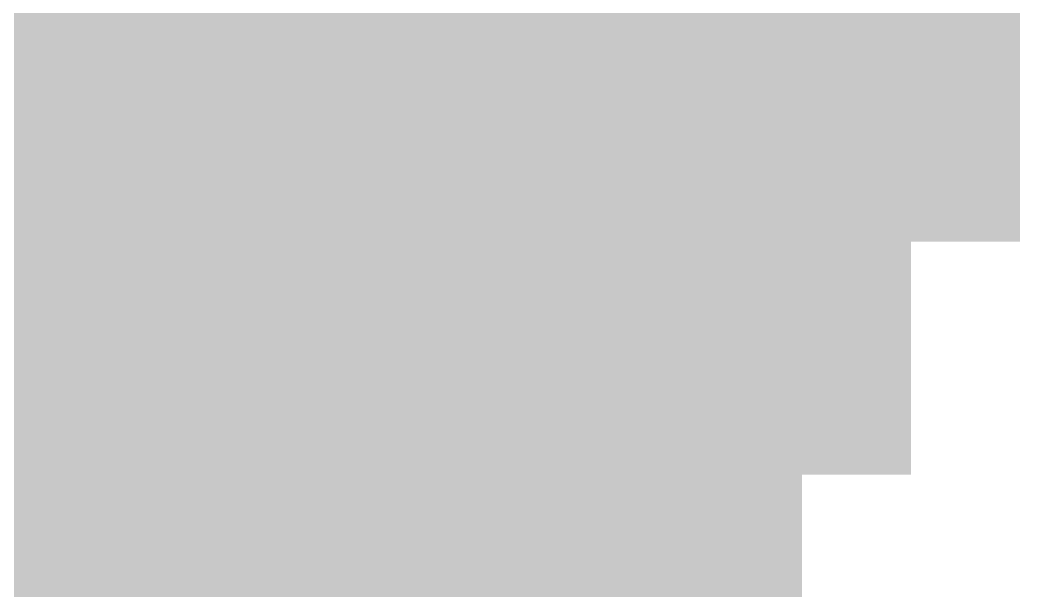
# Model space of a CAD drawing. Header units: inches. Extents: x 267136 to 306747, y 5028981 to 5062930.
# Drawn here: x 300818 to 305287, y 5051648 to 5054196 of the extents above; entities that cross this region are included whole.
import ezdxf

# ---------------------------------------------------------------- set-up
doc = ezdxf.new("R2010")
doc.units = ezdxf.units.IN
doc.header["$MEASUREMENT"] = 0

msp = doc.modelspace()

# ---------------------------------------------------------------- hatches: boundary and pattern name
for points in [[(300901.144, 5053901.331), (300836.163, 5053901.372), (300706.201, 5053901.456), (300576.239, 5053901.542), (300511.258, 5053901.586), (300446.277, 5053901.631), (300413.786, 5053901.654), (300413.916, 5054086.876), (300413.981, 5054179.486), (300414.03, 5054248.945), (300446.519, 5054248.922), (300511.496, 5054248.877), (300576.473, 5054248.833), (300641.451, 5054248.789), (300706.428, 5054248.746), (300771.405, 5054248.704), (300836.383, 5054248.663), (300901.36, 5054248.622), (300901.316, 5054179.164), (300901.259, 5054086.553), (300901.201, 5053993.942), (300901.144, 5053901.331)], [(301388.5, 5053901.046), (301356.01, 5053901.064), (301291.029, 5053901.1), (301161.067, 5053901.174), (301096.086, 5053901.213), (301031.105, 5053901.251), (300966.124, 5053901.291), (300901.144, 5053901.331), (300901.201, 5053993.942), (300901.259, 5054086.553), (300901.316, 5054179.164), (300901.36, 5054248.622), (301031.314, 5054248.542), (301096.292, 5054248.503), (301161.269, 5054248.465), (301226.247, 5054248.427), (301291.224, 5054248.391), (301356.201, 5054248.354), (301388.69, 5054248.336), (301388.652, 5054178.878), (301388.602, 5054086.268), (301388.5, 5053901.046)], [(301875.857, 5053900.799), (301810.876, 5053900.83), (301745.896, 5053900.861), (301680.915, 5053900.894), (301615.934, 5053900.926), (301485.972, 5053900.994), (301420.991, 5053901.029), (301388.5, 5053901.046), (301388.602, 5054086.268), (301388.652, 5054178.878), (301388.69, 5054248.336), (301421.179, 5054248.319), (301486.156, 5054248.284), (301551.133, 5054248.25), (301616.111, 5054248.217), (301681.088, 5054248.184), (301746.065, 5054248.152), (301811.042, 5054248.121), (301876.02, 5054248.09), (301875.987, 5054178.631), (301875.944, 5054086.021), (301875.901, 5053993.41), (301875.857, 5053900.799)], [(302363.214, 5053900.59), (302330.724, 5053900.603), (302265.743, 5053900.629), (302135.781, 5053900.683), (302070.8, 5053900.711), (301940.838, 5053900.769), (301875.857, 5053900.799), (301875.901, 5053993.41), (301875.944, 5054086.021), (301875.987, 5054178.631), (301876.02, 5054248.09), (301940.997, 5054248.06), (302005.975, 5054248.03), (302070.952, 5054248.001), (302135.929, 5054247.974), (302200.907, 5054247.946), (302265.884, 5054247.919), (302330.861, 5054247.894), (302363.35, 5054247.881), (302363.323, 5054178.422), (302363.287, 5054085.812), (302363.25, 5053993.201), (302363.214, 5053900.59)], [(302850.572, 5053900.419), (302785.591, 5053900.44), (302720.61, 5053900.461), (302655.629, 5053900.483), (302525.667, 5053900.529), (302460.686, 5053900.553), (302395.705, 5053900.578), (302363.214, 5053900.59), (302363.25, 5053993.201), (302363.287, 5054085.812), (302363.323, 5054178.422), (302363.35, 5054247.881), (302395.839, 5054247.868), (302460.816, 5054247.843), (302525.793, 5054247.819), (302590.771, 5054247.796), (302655.748, 5054247.773), (302720.725, 5054247.751), (302785.703, 5054247.73), (302850.68, 5054247.709), (302850.658, 5054178.251), (302850.629, 5054085.641), (302850.601, 5053993.03), (302850.572, 5053900.419)], [(303337.929, 5053900.286), (303305.438, 5053900.294), (303240.458, 5053900.31), (303175.477, 5053900.326), (303110.496, 5053900.344), (303045.515, 5053900.361), (302915.553, 5053900.399), (302850.572, 5053900.419), (302850.601, 5053993.03), (302850.629, 5054085.641), (302850.658, 5054178.251), (302850.68, 5054247.709), (302915.657, 5054247.69), (302980.635, 5054247.67), (303110.589, 5054247.634), (303175.566, 5054247.617), (303240.544, 5054247.6), (303305.521, 5054247.584), (303338.01, 5054247.577), (303337.994, 5054178.119), (303337.95, 5053992.897), (303337.929, 5053900.286)], [(303825.286, 5053900.191), (303760.305, 5053900.202), (303695.324, 5053900.213), (303565.362, 5053900.237), (303500.381, 5053900.25), (303435.4, 5053900.264), (303370.419, 5053900.279), (303337.929, 5053900.286), (303337.95, 5053992.897), (303337.994, 5054178.119), (303338.01, 5054247.577), (303370.499, 5054247.569), (303500.453, 5054247.541), (303565.431, 5054247.527), (303695.385, 5054247.503), (303760.363, 5054247.492), (303825.34, 5054247.481), (303825.329, 5054178.023), (303825.315, 5054085.413), (303825.3, 5053992.802), (303825.286, 5053900.191)], [(304312.643, 5053900.134), (304280.152, 5053900.137), (304215.172, 5053900.143), (304150.19, 5053900.149), (304085.209, 5053900.156), (304020.229, 5053900.164), (303955.248, 5053900.172), (303890.267, 5053900.182), (303825.286, 5053900.191), (303825.3, 5053992.802), (303825.315, 5054085.413), (303825.329, 5054178.023), (303825.34, 5054247.481), (303955.294, 5054247.463), (304020.272, 5054247.454), (304085.25, 5054247.446), (304150.227, 5054247.439), (304215.204, 5054247.433), (304280.182, 5054247.427), (304312.67, 5054247.425), (304312.665, 5054177.967), (304312.657, 5054085.356), (304312.643, 5053900.134)], [(304800, 5053900.115), (304735.02, 5053900.116), (304670.038, 5053900.117), (304605.058, 5053900.118), (304540.076, 5053900.121), (304475.096, 5053900.124), (304410.114, 5053900.127), (304345.134, 5053900.132), (304312.643, 5053900.134), (304312.657, 5054085.356), (304312.665, 5054177.967), (304312.67, 5054247.425), (304345.158, 5054247.422), (304410.136, 5054247.418), (304475.113, 5054247.414), (304540.091, 5054247.411), (304670.045, 5054247.407), (304735.022, 5054247.406), (304800, 5054247.406), (304800, 5053900.115)], [(305287.357, 5053900.134), (305254.866, 5053900.132), (305189.886, 5053900.127), (305124.904, 5053900.124), (305059.924, 5053900.121), (304994.942, 5053900.118), (304929.962, 5053900.117), (304864.98, 5053900.116), (304800, 5053900.115), (304800, 5054247.406), (304864.978, 5054247.406), (304929.955, 5054247.407), (305059.909, 5054247.411), (305124.887, 5054247.414), (305189.864, 5054247.418), (305254.842, 5054247.422), (305287.33, 5054247.425), (305287.335, 5054177.967), (305287.343, 5054085.356), (305287.357, 5053900.134)], [(300900.927, 5053554.041), (300835.942, 5053554.082), (300770.958, 5053554.124), (300640.988, 5053554.208), (300511.02, 5053554.296), (300446.035, 5053554.341), (300413.542, 5053554.364), (300413.591, 5053623.822), (300413.656, 5053716.433), (300413.721, 5053809.043), (300413.786, 5053901.654), (300446.277, 5053901.631), (300511.258, 5053901.586), (300576.239, 5053901.542), (300706.201, 5053901.456), (300836.163, 5053901.372), (300901.144, 5053901.331), (300901.085, 5053808.721), (300901.028, 5053716.11), (300900.97, 5053623.499), (300900.927, 5053554.041)], [(301388.311, 5053553.756), (301355.818, 5053553.774), (301290.834, 5053553.81), (301225.85, 5053553.847), (301160.865, 5053553.884), (301095.88, 5053553.922), (301030.896, 5053553.961), (300965.911, 5053554.001), (300900.927, 5053554.041), (300900.97, 5053623.499), (300901.028, 5053716.11), (300901.085, 5053808.721), (300901.144, 5053901.331), (300966.124, 5053901.291), (301031.105, 5053901.251), (301096.086, 5053901.213), (301161.067, 5053901.174), (301291.029, 5053901.1), (301356.01, 5053901.064), (301388.5, 5053901.046), (301388.45, 5053808.436), (301388.399, 5053715.825), (301388.349, 5053623.214), (301388.311, 5053553.756)], [(301875.695, 5053553.509), (301810.71, 5053553.54), (301745.726, 5053553.571), (301680.741, 5053553.604), (301615.757, 5053553.636), (301550.772, 5053553.669), (301485.788, 5053553.704), (301420.803, 5053553.738), (301388.311, 5053553.756), (301388.349, 5053623.214), (301388.399, 5053715.825), (301388.45, 5053808.436), (301388.5, 5053901.046), (301420.991, 5053901.029), (301485.972, 5053900.994), (301615.934, 5053900.926), (301680.915, 5053900.894), (301745.896, 5053900.861), (301810.876, 5053900.83), (301875.857, 5053900.799), (301875.814, 5053808.188), (301875.771, 5053715.578), (301875.728, 5053622.967), (301875.695, 5053553.509)], [(302363.079, 5053553.3), (302330.587, 5053553.313), (302265.603, 5053553.339), (302135.633, 5053553.393), (302070.649, 5053553.421), (302005.664, 5053553.45), (301940.68, 5053553.479), (301875.695, 5053553.509), (301875.728, 5053622.967), (301875.771, 5053715.578), (301875.814, 5053808.188), (301875.857, 5053900.799), (301940.838, 5053900.769), (302070.8, 5053900.711), (302135.781, 5053900.683), (302265.743, 5053900.629), (302330.724, 5053900.603), (302363.214, 5053900.59), (302363.178, 5053807.979), (302363.143, 5053715.369), (302363.106, 5053622.758), (302363.079, 5053553.3)], [(302850.463, 5053553.129), (302785.479, 5053553.15), (302720.494, 5053553.171), (302655.51, 5053553.193), (302590.525, 5053553.216), (302525.541, 5053553.239), (302460.556, 5053553.263), (302395.571, 5053553.288), (302363.079, 5053553.3), (302363.106, 5053622.758), (302363.143, 5053715.369), (302363.178, 5053807.979), (302363.214, 5053900.59), (302395.705, 5053900.578), (302460.686, 5053900.553), (302525.667, 5053900.529), (302655.629, 5053900.483), (302720.61, 5053900.461), (302850.572, 5053900.419), (302850.543, 5053807.809), (302850.485, 5053622.587), (302850.463, 5053553.129)], [(303337.848, 5053552.996), (303305.355, 5053553.004), (303240.371, 5053553.02), (303175.386, 5053553.036), (303110.401, 5053553.054), (303045.417, 5053553.071), (302980.433, 5053553.09), (302915.448, 5053553.109), (302850.463, 5053553.129), (302850.485, 5053622.587), (302850.543, 5053807.809), (302850.572, 5053900.419), (302915.553, 5053900.399), (303045.515, 5053900.361), (303110.496, 5053900.344), (303175.477, 5053900.326), (303240.458, 5053900.31), (303305.438, 5053900.294), (303337.929, 5053900.286), (303337.907, 5053807.676), (303337.885, 5053715.065), (303337.864, 5053622.454), (303337.848, 5053552.996)], [(303825.231, 5053552.901), (303760.247, 5053552.912), (303695.263, 5053552.923), (303565.293, 5053552.947), (303500.309, 5053552.96), (303435.324, 5053552.974), (303370.34, 5053552.989), (303337.848, 5053552.996), (303337.864, 5053622.454), (303337.885, 5053715.065), (303337.907, 5053807.676), (303337.929, 5053900.286), (303370.419, 5053900.279), (303435.4, 5053900.264), (303500.381, 5053900.25), (303565.362, 5053900.237), (303695.324, 5053900.213), (303825.286, 5053900.191), (303825.271, 5053807.581), (303825.243, 5053622.359), (303825.231, 5053552.901)], [(304312.616, 5053552.844), (304280.124, 5053552.847), (304150.154, 5053552.859), (304085.17, 5053552.866), (304020.186, 5053552.874), (303955.201, 5053552.882), (303890.216, 5053552.892), (303825.231, 5053552.901), (303825.243, 5053622.359), (303825.271, 5053807.581), (303825.286, 5053900.191), (303890.267, 5053900.182), (303955.248, 5053900.172), (304020.229, 5053900.164), (304085.209, 5053900.156), (304150.19, 5053900.149), (304215.172, 5053900.143), (304280.152, 5053900.137), (304312.643, 5053900.134), (304312.636, 5053807.523), (304312.629, 5053714.913), (304312.621, 5053622.302), (304312.616, 5053552.844)], [(304800, 5053552.825), (304735.016, 5053552.826), (304605.046, 5053552.828), (304540.062, 5053552.831), (304475.077, 5053552.833), (304410.093, 5053552.837), (304345.108, 5053552.842), (304312.616, 5053552.844), (304312.621, 5053622.302), (304312.629, 5053714.913), (304312.636, 5053807.523), (304312.643, 5053900.134), (304345.134, 5053900.132), (304410.114, 5053900.127), (304475.096, 5053900.124), (304540.076, 5053900.121), (304605.058, 5053900.118), (304670.038, 5053900.117), (304735.02, 5053900.116), (304800, 5053900.115), (304800, 5053552.825)], [(305287.384, 5053552.844), (305254.892, 5053552.842), (305189.907, 5053552.837), (305124.923, 5053552.833), (305059.938, 5053552.831), (304994.954, 5053552.828), (304864.984, 5053552.826), (304800, 5053552.825), (304800, 5053900.115), (304864.98, 5053900.116), (304929.962, 5053900.117), (304994.942, 5053900.118), (305059.924, 5053900.121), (305124.904, 5053900.124), (305189.886, 5053900.127), (305254.866, 5053900.132), (305287.357, 5053900.134), (305287.364, 5053807.523), (305287.371, 5053714.913), (305287.379, 5053622.302), (305287.384, 5053552.844)], [(300900.71, 5053206.751), (300835.722, 5053206.792), (300770.734, 5053206.833), (300705.746, 5053206.876), (300640.757, 5053206.919), (300575.769, 5053206.962), (300510.781, 5053207.006), (300445.793, 5053207.051), (300413.299, 5053207.074), (300413.332, 5053253.379), (300413.396, 5053345.99), (300413.461, 5053438.601), (300413.526, 5053531.211), (300413.542, 5053554.364), (300446.035, 5053554.341), (300511.02, 5053554.296), (300640.988, 5053554.208), (300770.958, 5053554.124), (300835.942, 5053554.082), (300900.927, 5053554.041), (300900.912, 5053530.889), (300900.854, 5053438.278), (300900.797, 5053345.667), (300900.739, 5053253.057), (300900.71, 5053206.751)], [(301388.121, 5053206.466), (301355.627, 5053206.484), (301290.639, 5053206.52), (301160.663, 5053206.594), (301095.675, 5053206.633), (301030.687, 5053206.671), (300965.698, 5053206.711), (300900.71, 5053206.751), (300900.739, 5053253.057), (300900.797, 5053345.667), (300900.854, 5053438.278), (300900.912, 5053530.889), (300900.927, 5053554.041), (300965.911, 5053554.001), (301030.896, 5053553.961), (301095.88, 5053553.922), (301160.865, 5053553.884), (301225.85, 5053553.847), (301290.834, 5053553.81), (301355.818, 5053553.774), (301388.311, 5053553.756), (301388.298, 5053530.604), (301388.248, 5053437.993), (301388.146, 5053252.771), (301388.121, 5053206.466)], [(301875.533, 5053206.219), (301810.544, 5053206.25), (301745.556, 5053206.281), (301680.568, 5053206.313), (301615.58, 5053206.346), (301485.604, 5053206.414), (301420.615, 5053206.449), (301388.121, 5053206.466), (301388.146, 5053252.771), (301388.248, 5053437.993), (301388.298, 5053530.604), (301388.311, 5053553.756), (301420.803, 5053553.738), (301485.788, 5053553.704), (301550.772, 5053553.669), (301615.757, 5053553.636), (301680.741, 5053553.604), (301745.726, 5053553.571), (301810.71, 5053553.54), (301875.695, 5053553.509), (301875.684, 5053530.356), (301875.641, 5053437.746), (301875.598, 5053345.135), (301875.554, 5053252.524), (301875.533, 5053206.219)], [(302362.944, 5053206.01), (302330.45, 5053206.023), (302265.461, 5053206.049), (302135.485, 5053206.103), (302070.497, 5053206.131), (301940.521, 5053206.189), (301875.533, 5053206.219), (301875.554, 5053252.524), (301875.598, 5053345.135), (301875.641, 5053437.746), (301875.684, 5053530.356), (301875.695, 5053553.509), (301940.68, 5053553.479), (302005.664, 5053553.45), (302070.649, 5053553.421), (302135.633, 5053553.393), (302265.603, 5053553.339), (302363.079, 5053553.3), (302363.07, 5053530.147), (302363.034, 5053437.537), (302362.962, 5053252.315), (302362.944, 5053206.01)], [(302850.355, 5053205.839), (302785.367, 5053205.86), (302720.379, 5053205.881), (302655.391, 5053205.903), (302590.402, 5053205.926), (302525.414, 5053205.949), (302460.426, 5053205.973), (302395.438, 5053205.998), (302362.944, 5053206.01), (302362.962, 5053252.315), (302363.034, 5053437.537), (302363.07, 5053530.147), (302363.079, 5053553.3), (302395.571, 5053553.288), (302460.556, 5053553.263), (302525.541, 5053553.239), (302590.525, 5053553.216), (302655.51, 5053553.193), (302720.494, 5053553.171), (302785.479, 5053553.15), (302850.463, 5053553.129), (302850.456, 5053529.977), (302850.398, 5053344.755), (302850.37, 5053252.145), (302850.355, 5053205.839)], [(303337.766, 5053205.706), (303305.272, 5053205.714), (303175.296, 5053205.746), (303110.308, 5053205.764), (303045.319, 5053205.781), (302980.332, 5053205.8), (302915.343, 5053205.819), (302850.355, 5053205.839), (302850.37, 5053252.145), (302850.398, 5053344.755), (302850.456, 5053529.977), (302850.463, 5053553.129), (302915.448, 5053553.109), (302980.433, 5053553.09), (303045.417, 5053553.071), (303110.401, 5053553.054), (303175.386, 5053553.036), (303240.371, 5053553.02), (303305.355, 5053553.004), (303337.848, 5053552.996), (303337.842, 5053529.843), (303337.82, 5053437.233), (303337.799, 5053344.622), (303337.777, 5053252.012), (303337.766, 5053205.706)], [(303825.178, 5053205.611), (303760.189, 5053205.622), (303695.201, 5053205.633), (303565.225, 5053205.657), (303500.237, 5053205.67), (303435.249, 5053205.684), (303370.26, 5053205.699), (303337.766, 5053205.706), (303337.777, 5053252.012), (303337.799, 5053344.622), (303337.82, 5053437.233), (303337.842, 5053529.843), (303337.848, 5053552.996), (303370.34, 5053552.989), (303435.324, 5053552.974), (303500.309, 5053552.96), (303565.293, 5053552.947), (303695.263, 5053552.923), (303825.231, 5053552.901), (303825.228, 5053529.749), (303825.213, 5053437.138), (303825.199, 5053344.527), (303825.185, 5053251.917), (303825.178, 5053205.611)], [(304312.589, 5053205.554), (304280.095, 5053205.557), (304215.106, 5053205.562), (304085.13, 5053205.576), (303955.154, 5053205.592), (303890.166, 5053205.602), (303825.178, 5053205.611), (303825.185, 5053251.917), (303825.199, 5053344.527), (303825.213, 5053437.138), (303825.228, 5053529.749), (303825.231, 5053552.901), (303890.216, 5053552.892), (303955.201, 5053552.882), (304020.186, 5053552.874), (304085.17, 5053552.866), (304150.154, 5053552.859), (304280.124, 5053552.847), (304312.616, 5053552.844), (304312.614, 5053529.691), (304312.606, 5053437.081), (304312.6, 5053344.47), (304312.593, 5053251.859), (304312.589, 5053205.554)], [(304800, 5053205.535), (304735.012, 5053205.536), (304670.023, 5053205.537), (304605.035, 5053205.538), (304540.047, 5053205.541), (304475.06, 5053205.543), (304410.071, 5053205.547), (304345.083, 5053205.552), (304312.589, 5053205.554), (304312.593, 5053251.859), (304312.6, 5053344.47), (304312.606, 5053437.081), (304312.614, 5053529.691), (304312.616, 5053552.844), (304345.108, 5053552.842), (304410.093, 5053552.837), (304475.077, 5053552.833), (304540.062, 5053552.831), (304605.046, 5053552.828), (304735.016, 5053552.826), (304800, 5053552.825), (304800, 5053205.535)], [(305287.411, 5053205.554), (305254.917, 5053205.552), (305189.929, 5053205.547), (305124.94, 5053205.543), (305059.953, 5053205.541), (304994.965, 5053205.538), (304929.977, 5053205.537), (304864.988, 5053205.536), (304800, 5053205.535), (304800, 5053552.825), (304864.984, 5053552.826), (304994.954, 5053552.828), (305059.938, 5053552.831), (305124.923, 5053552.833), (305189.907, 5053552.837), (305254.892, 5053552.842), (305287.384, 5053552.844), (305287.386, 5053529.691), (305287.394, 5053437.081), (305287.4, 5053344.47), (305287.407, 5053251.859), (305287.411, 5053205.554)], [(300900.494, 5052859.461), (300835.502, 5052859.502), (300705.518, 5052859.586), (300640.526, 5052859.629), (300575.535, 5052859.672), (300445.551, 5052859.762), (300413.055, 5052859.785), (300413.071, 5052882.937), (300413.136, 5052975.548), (300413.201, 5053068.158), (300413.267, 5053160.769), (300413.299, 5053207.074), (300445.793, 5053207.051), (300510.781, 5053207.006), (300575.769, 5053206.962), (300640.757, 5053206.919), (300705.746, 5053206.876), (300770.734, 5053206.833), (300900.71, 5053206.751), (300900.681, 5053160.446), (300900.624, 5053067.835), (300900.566, 5052975.225), (300900.508, 5052882.614), (300900.494, 5052859.461)], [(301387.932, 5052859.176), (301355.436, 5052859.194), (301290.444, 5052859.23), (301225.452, 5052859.267), (301160.46, 5052859.305), (301095.469, 5052859.343), (300965.485, 5052859.421), (300900.494, 5052859.461), (300900.508, 5052882.614), (300900.566, 5052975.225), (300900.624, 5053067.835), (300900.681, 5053160.446), (300900.71, 5053206.751), (300965.698, 5053206.711), (301030.687, 5053206.671), (301095.675, 5053206.633), (301160.663, 5053206.594), (301290.639, 5053206.52), (301355.627, 5053206.484), (301388.121, 5053206.466), (301388.096, 5053160.161), (301388.045, 5053067.55), (301387.995, 5052974.939), (301387.944, 5052882.329), (301387.932, 5052859.176)], [(301875.37, 5052858.929), (301810.378, 5052858.96), (301745.387, 5052858.992), (301680.395, 5052859.023), (301615.403, 5052859.057), (301550.411, 5052859.09), (301485.419, 5052859.124), (301420.428, 5052859.159), (301387.932, 5052859.176), (301387.944, 5052882.329), (301387.995, 5052974.939), (301388.045, 5053067.55), (301388.096, 5053160.161), (301388.121, 5053206.466), (301420.615, 5053206.449), (301485.604, 5053206.414), (301615.58, 5053206.346), (301680.568, 5053206.313), (301745.556, 5053206.281), (301810.544, 5053206.25), (301875.533, 5053206.219), (301875.511, 5053159.914), (301875.468, 5053067.303), (301875.424, 5052974.693), (301875.381, 5052882.082), (301875.37, 5052858.929)], [(302362.809, 5052858.72), (302330.312, 5052858.733), (302265.321, 5052858.759), (302135.337, 5052858.813), (302070.345, 5052858.841), (302005.354, 5052858.87), (301940.362, 5052858.899), (301875.37, 5052858.929), (301875.381, 5052882.082), (301875.424, 5052974.693), (301875.468, 5053067.303), (301875.511, 5053159.914), (301875.533, 5053206.219), (301940.521, 5053206.189), (302070.497, 5053206.131), (302135.485, 5053206.103), (302265.461, 5053206.049), (302330.45, 5053206.023), (302362.944, 5053206.01), (302362.926, 5053159.705), (302362.89, 5053067.094), (302362.854, 5052974.484), (302362.817, 5052881.873), (302362.809, 5052858.72)], [(302850.247, 5052858.549), (302785.255, 5052858.57), (302720.263, 5052858.591), (302655.271, 5052858.613), (302590.28, 5052858.636), (302525.288, 5052858.659), (302460.296, 5052858.683), (302395.304, 5052858.708), (302362.809, 5052858.72), (302362.817, 5052881.873), (302362.854, 5052974.484), (302362.89, 5053067.094), (302362.926, 5053159.705), (302362.944, 5053206.01), (302395.438, 5053205.998), (302460.426, 5053205.973), (302525.414, 5053205.949), (302590.402, 5053205.926), (302655.391, 5053205.903), (302720.379, 5053205.881), (302850.355, 5053205.839), (302850.341, 5053159.534), (302850.283, 5052974.312), (302850.254, 5052881.702), (302850.247, 5052858.549)], [(303337.685, 5052858.417), (303305.189, 5052858.424), (303240.197, 5052858.44), (303175.206, 5052858.457), (303110.214, 5052858.474), (302980.23, 5052858.51), (302915.238, 5052858.529), (302850.247, 5052858.549), (302850.254, 5052881.702), (302850.283, 5052974.312), (302850.341, 5053159.534), (302850.355, 5053205.839), (302915.343, 5053205.819), (302980.332, 5053205.8), (303045.319, 5053205.781), (303110.308, 5053205.764), (303175.296, 5053205.746), (303337.766, 5053205.706), (303337.755, 5053159.401), (303337.734, 5053066.79), (303337.712, 5052974.18), (303337.69, 5052881.569), (303337.685, 5052858.417)], [(303825.124, 5052858.321), (303760.132, 5052858.332), (303695.14, 5052858.343), (303565.156, 5052858.367), (303500.165, 5052858.38), (303435.173, 5052858.395), (303370.181, 5052858.409), (303337.685, 5052858.417), (303337.69, 5052881.569), (303337.712, 5052974.18), (303337.734, 5053066.79), (303337.755, 5053159.401), (303337.766, 5053205.706), (303370.26, 5053205.699), (303435.249, 5053205.684), (303500.237, 5053205.67), (303565.225, 5053205.657), (303695.201, 5053205.633), (303760.189, 5053205.622), (303825.178, 5053205.611), (303825.17, 5053159.306), (303825.142, 5052974.084), (303825.127, 5052881.474), (303825.124, 5052858.321)], [(304312.562, 5052858.265), (304280.065, 5052858.267), (304215.074, 5052858.273), (304150.082, 5052858.279), (304085.09, 5052858.286), (304020.099, 5052858.294), (303890.115, 5052858.312), (303825.124, 5052858.321), (303825.127, 5052881.474), (303825.142, 5052974.084), (303825.17, 5053159.306), (303825.178, 5053205.611), (303890.166, 5053205.602), (303955.154, 5053205.592), (304085.13, 5053205.576), (304215.106, 5053205.562), (304280.095, 5053205.557), (304312.589, 5053205.554), (304312.585, 5053159.249), (304312.578, 5053066.638), (304312.57, 5052974.028), (304312.563, 5052881.417), (304312.562, 5052858.265)], [(304800, 5052858.246), (304735.008, 5052858.246), (304670.017, 5052858.247), (304605.024, 5052858.249), (304540.033, 5052858.251), (304475.041, 5052858.254), (304410.05, 5052858.258), (304345.058, 5052858.262), (304312.562, 5052858.265), (304312.563, 5052881.417), (304312.57, 5052974.028), (304312.578, 5053066.638), (304312.585, 5053159.249), (304312.589, 5053205.554), (304345.083, 5053205.552), (304410.071, 5053205.547), (304475.06, 5053205.543), (304540.047, 5053205.541), (304605.035, 5053205.538), (304670.023, 5053205.537), (304735.012, 5053205.536), (304800, 5053205.535), (304800, 5053066.619), (304800, 5052858.246)], [(300900.277, 5052512.172), (300835.282, 5052512.213), (300770.286, 5052512.254), (300705.291, 5052512.296), (300640.295, 5052512.339), (300510.305, 5052512.427), (300445.309, 5052512.472), (300412.812, 5052512.495), (300412.876, 5052605.105), (300413.006, 5052790.327), (300413.055, 5052859.785), (300445.551, 5052859.762), (300575.535, 5052859.672), (300640.526, 5052859.629), (300705.518, 5052859.586), (300835.502, 5052859.502), (300900.494, 5052859.461), (300900.45, 5052790.003), (300900.393, 5052697.393), (300900.334, 5052604.782), (300900.277, 5052512.172)], [(301387.742, 5052511.887), (301355.245, 5052511.905), (301290.249, 5052511.941), (301225.254, 5052511.978), (301160.258, 5052512.015), (301095.263, 5052512.053), (301030.268, 5052512.092), (300965.272, 5052512.132), (300900.277, 5052512.172), (300900.334, 5052604.782), (300900.393, 5052697.393), (300900.45, 5052790.003), (300900.494, 5052859.461), (300965.485, 5052859.421), (301095.469, 5052859.343), (301160.46, 5052859.305), (301225.452, 5052859.267), (301290.444, 5052859.23), (301387.932, 5052859.176), (301387.894, 5052789.718), (301387.843, 5052697.108), (301387.793, 5052604.498), (301387.742, 5052511.887)], [(301875.208, 5052511.64), (301810.212, 5052511.67), (301680.222, 5052511.734), (301615.226, 5052511.767), (301550.231, 5052511.8), (301485.235, 5052511.834), (301420.24, 5052511.869), (301387.742, 5052511.887), (301387.793, 5052604.498), (301387.843, 5052697.108), (301387.894, 5052789.718), (301387.932, 5052859.176), (301420.428, 5052859.159), (301485.419, 5052859.124), (301550.411, 5052859.09), (301615.403, 5052859.057), (301680.395, 5052859.023), (301745.387, 5052858.992), (301810.378, 5052858.96), (301875.37, 5052858.929), (301875.337, 5052789.472), (301875.251, 5052604.25), (301875.208, 5052511.64)], [(302362.673, 5052511.431), (302330.175, 5052511.444), (302200.185, 5052511.496), (302135.189, 5052511.523), (302070.194, 5052511.552), (302005.198, 5052511.581), (301940.203, 5052511.61), (301875.208, 5052511.64), (301875.251, 5052604.25), (301875.337, 5052789.472), (301875.37, 5052858.929), (301940.362, 5052858.899), (302005.354, 5052858.87), (302070.345, 5052858.841), (302135.337, 5052858.813), (302265.321, 5052858.759), (302330.312, 5052858.733), (302362.809, 5052858.72), (302362.781, 5052789.263), (302362.745, 5052696.652), (302362.709, 5052604.042), (302362.673, 5052511.431)], [(302850.139, 5052511.26), (302785.143, 5052511.28), (302720.147, 5052511.302), (302590.157, 5052511.346), (302525.162, 5052511.37), (302460.166, 5052511.394), (302395.171, 5052511.418), (302362.673, 5052511.431), (302362.709, 5052604.042), (302362.745, 5052696.652), (302362.781, 5052789.263), (302362.809, 5052858.72), (302395.304, 5052858.708), (302460.296, 5052858.683), (302525.288, 5052858.659), (302590.28, 5052858.636), (302655.271, 5052858.613), (302720.263, 5052858.591), (302850.247, 5052858.549), (302850.225, 5052789.091), (302850.167, 5052603.871), (302850.139, 5052511.26)], [(303337.604, 5052511.127), (303305.106, 5052511.135), (303240.111, 5052511.15), (303175.115, 5052511.167), (303110.12, 5052511.184), (303045.125, 5052511.202), (302980.129, 5052511.221), (302915.134, 5052511.24), (302850.139, 5052511.26), (302850.167, 5052603.871), (302850.225, 5052789.091), (302850.247, 5052858.549), (302915.238, 5052858.529), (302980.23, 5052858.51), (303110.214, 5052858.474), (303175.206, 5052858.457), (303240.197, 5052858.44), (303305.189, 5052858.424), (303337.685, 5052858.417), (303337.669, 5052788.958), (303337.647, 5052696.348), (303337.625, 5052603.737), (303337.604, 5052511.127)], [(303825.069, 5052511.032), (303760.074, 5052511.042), (303695.079, 5052511.054), (303630.083, 5052511.065), (303565.088, 5052511.078), (303500.092, 5052511.091), (303370.102, 5052511.119), (303337.604, 5052511.127), (303337.625, 5052603.737), (303337.647, 5052696.348), (303337.669, 5052788.958), (303337.685, 5052858.417), (303370.181, 5052858.409), (303435.173, 5052858.395), (303500.165, 5052858.38), (303565.156, 5052858.367), (303695.14, 5052858.343), (303825.124, 5052858.321), (303825.112, 5052788.863), (303825.098, 5052696.253), (303825.083, 5052603.643), (303825.069, 5052511.032)], [(304312.534, 5052510.975), (304280.037, 5052510.978), (304215.042, 5052510.983), (304150.046, 5052510.99), (304085.051, 5052510.997), (304020.055, 5052511.004), (303955.06, 5052511.013), (303890.064, 5052511.022), (303825.069, 5052511.032), (303825.083, 5052603.643), (303825.098, 5052696.253), (303825.112, 5052788.863), (303825.124, 5052858.321), (303890.115, 5052858.312), (304020.099, 5052858.294), (304085.09, 5052858.286), (304150.082, 5052858.279), (304215.074, 5052858.273), (304280.065, 5052858.267), (304312.562, 5052858.265), (304312.557, 5052788.807), (304312.549, 5052696.196), (304312.542, 5052603.585), (304312.534, 5052510.975)], [(304800, 5052510.956), (304735.005, 5052510.956), (304670.009, 5052510.957), (304540.019, 5052510.961), (304475.023, 5052510.964), (304410.027, 5052510.968), (304345.032, 5052510.973), (304312.534, 5052510.975), (304312.542, 5052603.585), (304312.549, 5052696.196), (304312.557, 5052788.807), (304312.562, 5052858.265), (304345.058, 5052858.262), (304410.05, 5052858.258), (304475.041, 5052858.254), (304540.033, 5052858.251), (304605.024, 5052858.249), (304670.017, 5052858.247), (304735.008, 5052858.246), (304800, 5052858.246), (304800, 5052510.956)], [(300900.061, 5052164.882), (300835.062, 5052164.923), (300770.062, 5052164.965), (300705.063, 5052165.007), (300640.064, 5052165.05), (300510.066, 5052165.138), (300445.067, 5052165.183), (300412.568, 5052165.206), (300412.617, 5052234.664), (300412.747, 5052419.884), (300412.812, 5052512.495), (300445.309, 5052512.472), (300510.305, 5052512.427), (300640.295, 5052512.339), (300705.291, 5052512.296), (300770.286, 5052512.254), (300835.282, 5052512.213), (300900.277, 5052512.172), (300900.219, 5052419.562), (300900.162, 5052326.951), (300900.104, 5052234.34), (300900.061, 5052164.882)], [(301387.553, 5052164.598), (301355.053, 5052164.615), (301290.054, 5052164.651), (301225.055, 5052164.688), (301095.057, 5052164.764), (300965.059, 5052164.842), (300900.061, 5052164.882), (300900.104, 5052234.34), (300900.162, 5052326.951), (300900.219, 5052419.562), (300900.277, 5052512.172), (300965.272, 5052512.132), (301030.268, 5052512.092), (301095.263, 5052512.053), (301160.258, 5052512.015), (301225.254, 5052511.978), (301290.249, 5052511.941), (301355.245, 5052511.905), (301387.742, 5052511.887), (301387.692, 5052419.276), (301387.641, 5052326.666), (301387.591, 5052234.055), (301387.553, 5052164.598)], [(301875.045, 5052164.351), (301810.046, 5052164.381), (301680.048, 5052164.445), (301550.05, 5052164.511), (301485.051, 5052164.545), (301420.052, 5052164.58), (301387.553, 5052164.598), (301387.591, 5052234.055), (301387.641, 5052326.666), (301387.692, 5052419.276), (301387.742, 5052511.887), (301420.24, 5052511.869), (301485.235, 5052511.834), (301550.231, 5052511.8), (301615.226, 5052511.767), (301680.222, 5052511.734), (301810.212, 5052511.67), (301875.208, 5052511.64), (301875.165, 5052419.029), (301875.121, 5052326.419), (301875.078, 5052233.808), (301875.045, 5052164.351)], [(302362.538, 5052164.142), (302330.038, 5052164.154), (302265.039, 5052164.18), (302135.041, 5052164.234), (302070.042, 5052164.262), (301940.044, 5052164.32), (301875.045, 5052164.351), (301875.078, 5052233.808), (301875.121, 5052326.419), (301875.165, 5052419.029), (301875.208, 5052511.64), (301940.203, 5052511.61), (302005.198, 5052511.581), (302070.194, 5052511.552), (302135.189, 5052511.523), (302200.185, 5052511.496), (302330.175, 5052511.444), (302362.673, 5052511.431), (302362.637, 5052418.82), (302362.601, 5052326.21), (302362.565, 5052233.599), (302362.538, 5052164.142)], [(302850.03, 5052163.971), (302785.031, 5052163.991), (302720.032, 5052164.012), (302655.033, 5052164.034), (302525.035, 5052164.08), (302460.036, 5052164.104), (302395.037, 5052164.129), (302362.538, 5052164.142), (302362.565, 5052233.599), (302362.601, 5052326.21), (302362.637, 5052418.82), (302362.673, 5052511.431), (302395.171, 5052511.418), (302460.166, 5052511.394), (302525.162, 5052511.37), (302590.157, 5052511.346), (302720.147, 5052511.302), (302785.143, 5052511.28), (302850.139, 5052511.26), (302850.109, 5052418.649), (302850.081, 5052326.039), (302850.052, 5052233.428), (302850.03, 5052163.971)], [(303337.522, 5052163.837), (303305.023, 5052163.845), (303175.025, 5052163.877), (302980.028, 5052163.931), (302850.03, 5052163.971), (302850.052, 5052233.428), (302850.081, 5052326.039), (302850.109, 5052418.649), (302850.139, 5052511.26), (302915.134, 5052511.24), (302980.129, 5052511.221), (303045.125, 5052511.202), (303110.12, 5052511.184), (303175.115, 5052511.167), (303240.111, 5052511.15), (303305.106, 5052511.135), (303337.604, 5052511.127), (303337.582, 5052418.516), (303337.561, 5052325.906), (303337.539, 5052233.295), (303337.522, 5052163.837)], [(303825.015, 5052163.743), (303760.016, 5052163.753), (303695.017, 5052163.764), (303630.018, 5052163.776), (303435.021, 5052163.815), (303370.022, 5052163.83), (303337.522, 5052163.837), (303337.539, 5052233.295), (303337.561, 5052325.906), (303337.582, 5052418.516), (303337.604, 5052511.127), (303370.102, 5052511.119), (303500.092, 5052511.091), (303565.088, 5052511.078), (303630.083, 5052511.065), (303695.079, 5052511.054), (303760.074, 5052511.042), (303825.069, 5052511.032), (303825.055, 5052418.421), (303825.041, 5052325.811), (303825.026, 5052233.2), (303825.015, 5052163.743)], [(304312.508, 5052163.686), (304280.008, 5052163.688), (304150.01, 5052163.7), (304085.011, 5052163.708), (304020.012, 5052163.715), (303890.014, 5052163.733), (303825.015, 5052163.743), (303825.026, 5052233.2), (303825.041, 5052325.811), (303825.055, 5052418.421), (303825.069, 5052511.032), (303890.064, 5052511.022), (303955.06, 5052511.013), (304020.055, 5052511.004), (304085.051, 5052510.997), (304150.046, 5052510.99), (304215.042, 5052510.983), (304280.037, 5052510.978), (304312.534, 5052510.975), (304312.527, 5052418.364), (304312.521, 5052325.754), (304312.513, 5052233.144), (304312.508, 5052163.686)], [(304800, 5052163.667), (304735.001, 5052163.667), (304605.003, 5052163.669), (304475.005, 5052163.675), (304345.007, 5052163.683), (304312.508, 5052163.686), (304312.513, 5052233.144), (304312.521, 5052325.754), (304312.527, 5052418.364), (304312.534, 5052510.975), (304345.032, 5052510.973), (304410.027, 5052510.968), (304475.023, 5052510.964), (304540.019, 5052510.961), (304670.009, 5052510.957), (304735.005, 5052510.956), (304800, 5052510.956), (304800, 5052163.667)], [(300899.844, 5051817.593), (300834.841, 5051817.634), (300769.838, 5051817.676), (300704.836, 5051817.718), (300639.833, 5051817.761), (300574.831, 5051817.804), (300509.828, 5051817.849), (300444.826, 5051817.894), (300412.324, 5051817.917), (300412.357, 5051864.222), (300412.487, 5052049.442), (300412.552, 5052142.053), (300412.568, 5052165.206), (300445.067, 5052165.183), (300510.066, 5052165.138), (300640.064, 5052165.05), (300705.063, 5052165.007), (300770.062, 5052164.965), (300835.062, 5052164.923), (300900.061, 5052164.882), (300900.046, 5052141.73), (300899.988, 5052049.12), (300899.93, 5051956.509), (300899.873, 5051863.898), (300899.844, 5051817.593)], [(301387.363, 5051817.308), (301354.862, 5051817.326), (301289.859, 5051817.362), (301224.857, 5051817.399), (301159.854, 5051817.437), (301094.852, 5051817.475), (300964.846, 5051817.553), (300899.844, 5051817.593), (300899.873, 5051863.898), (300899.93, 5051956.509), (300899.988, 5052049.12), (300900.046, 5052141.73), (300900.061, 5052164.882), (300965.059, 5052164.842), (301095.057, 5052164.764), (301225.055, 5052164.688), (301290.054, 5052164.651), (301355.053, 5052164.615), (301387.553, 5052164.598), (301387.54, 5052141.445), (301387.49, 5052048.834), (301387.439, 5051956.224), (301387.389, 5051863.613), (301387.363, 5051817.308)], [(301874.883, 5051817.062), (301809.88, 5051817.092), (301744.877, 5051817.124), (301614.873, 5051817.188), (301484.867, 5051817.256), (301419.865, 5051817.291), (301387.363, 5051817.308), (301387.389, 5051863.613), (301387.439, 5051956.224), (301387.49, 5052048.834), (301387.54, 5052141.445), (301387.553, 5052164.598), (301420.052, 5052164.58), (301485.051, 5052164.545), (301550.05, 5052164.511), (301680.048, 5052164.445), (301810.046, 5052164.381), (301875.045, 5052164.351), (301875.034, 5052141.198), (301874.991, 5052048.587), (301874.948, 5051955.977), (301874.904, 5051863.367), (301874.883, 5051817.062)], [(302362.402, 5051816.852), (302329.901, 5051816.865), (302264.898, 5051816.891), (302199.896, 5051816.918), (302134.893, 5051816.945), (302069.891, 5051816.973), (301939.885, 5051817.031), (301874.883, 5051817.062), (301874.904, 5051863.367), (301874.948, 5051955.977), (301874.991, 5052048.587), (301875.034, 5052141.198), (301875.045, 5052164.351), (301940.044, 5052164.32), (302070.042, 5052164.262), (302135.041, 5052164.234), (302265.039, 5052164.18), (302330.038, 5052164.154), (302362.538, 5052164.142), (302362.529, 5052140.989), (302362.493, 5052048.378), (302362.457, 5051955.768), (302362.42, 5051863.158), (302362.402, 5051816.852)], [(302849.922, 5051816.681), (302784.919, 5051816.702), (302719.917, 5051816.723), (302654.914, 5051816.745), (302589.912, 5051816.768), (302524.909, 5051816.791), (302459.906, 5051816.815), (302394.904, 5051816.84), (302362.402, 5051816.852), (302362.42, 5051863.158), (302362.457, 5051955.768), (302362.493, 5052048.378), (302362.529, 5052140.989), (302362.538, 5052164.142), (302395.037, 5052164.129), (302460.036, 5052164.104), (302525.035, 5052164.08), (302655.033, 5052164.034), (302720.032, 5052164.012), (302785.031, 5052163.991), (302850.03, 5052163.971), (302850.023, 5052140.818), (302849.994, 5052048.208), (302849.965, 5051955.597), (302849.937, 5051862.986), (302849.922, 5051816.681)], [(303337.441, 5051816.548), (303304.94, 5051816.556), (303239.937, 5051816.572), (303174.935, 5051816.588), (303109.932, 5051816.605), (303044.93, 5051816.624), (302979.927, 5051816.642), (302914.924, 5051816.661), (302849.922, 5051816.681), (302849.937, 5051862.986), (302849.965, 5051955.597), (302849.994, 5052048.208), (302850.023, 5052140.818), (302850.03, 5052163.971), (302980.028, 5052163.931), (303175.025, 5052163.877), (303305.023, 5052163.845), (303337.522, 5052163.837), (303337.517, 5052140.685), (303337.496, 5052048.074), (303337.452, 5051862.854), (303337.441, 5051816.548)], [(303824.961, 5051816.453), (303759.958, 5051816.464), (303694.956, 5051816.475), (303629.953, 5051816.487), (303564.951, 5051816.499), (303499.948, 5051816.512), (303434.945, 5051816.526), (303369.943, 5051816.541), (303337.441, 5051816.548), (303337.452, 5051862.854), (303337.496, 5052048.074), (303337.517, 5052140.685), (303337.522, 5052163.837), (303370.022, 5052163.83), (303435.021, 5052163.815), (303630.018, 5052163.776), (303695.017, 5052163.764), (303760.016, 5052163.753), (303825.015, 5052163.743), (303825.011, 5052140.59), (303824.997, 5052047.979), (303824.982, 5051955.369), (303824.968, 5051862.758), (303824.961, 5051816.453)], [(304312.48, 5051816.396), (304279.979, 5051816.399), (304214.977, 5051816.405), (304149.974, 5051816.411), (304084.971, 5051816.418), (304019.969, 5051816.426), (303954.966, 5051816.435), (303889.963, 5051816.443), (303824.961, 5051816.453), (303824.968, 5051862.758), (303824.982, 5051955.369), (303824.997, 5052047.979), (303825.011, 5052140.59), (303825.015, 5052163.743), (303890.014, 5052163.733), (304020.012, 5052163.715), (304085.011, 5052163.708), (304150.01, 5052163.7), (304280.008, 5052163.688), (304312.508, 5052163.686), (304312.506, 5052140.533), (304312.498, 5052047.922), (304312.484, 5051862.702), (304312.48, 5051816.396)], [(300899.627, 5051470.304), (300834.621, 5051470.345), (300769.615, 5051470.387), (300704.608, 5051470.429), (300639.603, 5051470.472), (300574.596, 5051470.516), (300509.59, 5051470.56), (300444.583, 5051470.604), (300412.081, 5051470.627), (300412.097, 5051493.78), (300412.227, 5051679), (300412.292, 5051771.611), (300412.324, 5051817.917), (300444.826, 5051817.894), (300509.828, 5051817.849), (300574.831, 5051817.804), (300639.833, 5051817.761), (300704.836, 5051817.718), (300769.838, 5051817.676), (300834.841, 5051817.634), (300899.844, 5051817.593), (300899.815, 5051771.288), (300899.757, 5051678.678), (300899.699, 5051586.067), (300899.642, 5051493.457), (300899.627, 5051470.304)], [(301387.174, 5051470.02), (301354.671, 5051470.037), (301289.665, 5051470.073), (301224.658, 5051470.11), (301159.652, 5051470.147), (301029.64, 5051470.225), (300964.633, 5051470.264), (300899.627, 5051470.304), (300899.642, 5051493.457), (300899.699, 5051586.067), (300899.757, 5051678.678), (300899.815, 5051771.288), (300899.844, 5051817.593), (300964.846, 5051817.553), (301094.852, 5051817.475), (301159.854, 5051817.437), (301224.857, 5051817.399), (301289.859, 5051817.362), (301354.862, 5051817.326), (301387.363, 5051817.308), (301387.288, 5051678.393), (301387.237, 5051585.782), (301387.187, 5051493.172), (301387.174, 5051470.02)], [(301874.72, 5051469.772), (301809.714, 5051469.803), (301744.708, 5051469.834), (301679.702, 5051469.867), (301614.696, 5051469.899), (301549.689, 5051469.933), (301419.677, 5051470.001), (301387.174, 5051470.02), (301387.187, 5051493.172), (301387.237, 5051585.782), (301387.288, 5051678.393), (301387.363, 5051817.308), (301419.865, 5051817.291), (301484.867, 5051817.256), (301614.873, 5051817.188), (301744.877, 5051817.124), (301809.88, 5051817.092), (301874.883, 5051817.062), (301874.861, 5051770.756), (301874.818, 5051678.146), (301874.774, 5051585.535), (301874.731, 5051492.925), (301874.72, 5051469.772)], [(302362.267, 5051469.563), (302329.764, 5051469.576), (302264.758, 5051469.602), (302199.751, 5051469.629), (302134.745, 5051469.656), (302069.739, 5051469.684), (301939.727, 5051469.742), (301874.72, 5051469.772), (301874.731, 5051492.925), (301874.774, 5051585.535), (301874.818, 5051678.146), (301874.861, 5051770.756), (301874.883, 5051817.062), (301939.885, 5051817.031), (302069.891, 5051816.973), (302134.893, 5051816.945), (302199.896, 5051816.918), (302264.898, 5051816.891), (302329.901, 5051816.865), (302362.402, 5051816.852), (302362.348, 5051677.937), (302362.312, 5051585.326), (302362.276, 5051492.716), (302362.267, 5051469.563)], [(302849.813, 5051469.392), (302784.808, 5051469.413), (302719.801, 5051469.434), (302654.795, 5051469.456), (302524.783, 5051469.502), (302459.776, 5051469.526), (302394.77, 5051469.551), (302362.267, 5051469.563), (302362.276, 5051492.716), (302362.312, 5051585.326), (302362.348, 5051677.937), (302362.402, 5051816.852), (302394.904, 5051816.84), (302459.906, 5051816.815), (302524.909, 5051816.791), (302589.912, 5051816.768), (302654.914, 5051816.745), (302719.917, 5051816.723), (302784.919, 5051816.702), (302849.922, 5051816.681), (302849.907, 5051770.376), (302849.878, 5051677.766), (302849.85, 5051585.155), (302849.821, 5051492.545), (302849.813, 5051469.392)], [(303337.36, 5051469.259), (303304.857, 5051469.267), (303174.845, 5051469.299), (303109.838, 5051469.316), (303044.832, 5051469.334), (302979.826, 5051469.353), (302914.82, 5051469.373), (302849.813, 5051469.392), (302849.821, 5051492.545), (302849.85, 5051585.155), (302849.878, 5051677.766), (302849.907, 5051770.376), (302849.922, 5051816.681), (302914.924, 5051816.661), (302979.927, 5051816.642), (303044.93, 5051816.624), (303109.932, 5051816.605), (303174.935, 5051816.588), (303239.937, 5051816.572), (303304.94, 5051816.556), (303337.441, 5051816.548), (303337.431, 5051770.243), (303337.409, 5051677.633), (303337.387, 5051585.022), (303337.366, 5051492.412), (303337.36, 5051469.259)], [(303824.907, 5051469.164), (303759.9, 5051469.175), (303694.895, 5051469.186), (303629.888, 5051469.198), (303564.882, 5051469.21), (303499.876, 5051469.224), (303434.87, 5051469.237), (303369.863, 5051469.252), (303337.36, 5051469.259), (303337.366, 5051492.412), (303337.387, 5051585.022), (303337.409, 5051677.633), (303337.431, 5051770.243), (303337.441, 5051816.548), (303369.943, 5051816.541), (303434.945, 5051816.526), (303499.948, 5051816.512), (303564.951, 5051816.499), (303629.953, 5051816.487), (303694.956, 5051816.475), (303759.958, 5051816.464), (303824.961, 5051816.453), (303824.954, 5051770.148), (303824.939, 5051677.538), (303824.925, 5051584.927), (303824.911, 5051492.317), (303824.907, 5051469.164)], [(304312.453, 5051469.107), (304279.95, 5051469.11), (304149.938, 5051469.122), (304084.932, 5051469.129), (304019.925, 5051469.137), (303954.919, 5051469.146), (303889.913, 5051469.154), (303824.907, 5051469.164), (303824.911, 5051492.317), (303824.925, 5051584.927), (303824.939, 5051677.538), (303824.954, 5051770.148), (303824.961, 5051816.453), (303889.963, 5051816.443), (303954.966, 5051816.435), (304019.969, 5051816.426), (304084.971, 5051816.418), (304149.974, 5051816.411), (304214.977, 5051816.405), (304312.48, 5051816.396), (304312.477, 5051770.091), (304312.47, 5051677.48), (304312.463, 5051584.87), (304312.455, 5051492.26), (304312.453, 5051469.107)]]:
    msp.add_hatch(color=256).paths.add_polyline_path(points, flags=0)

doc.saveas('drawing.dxf')
